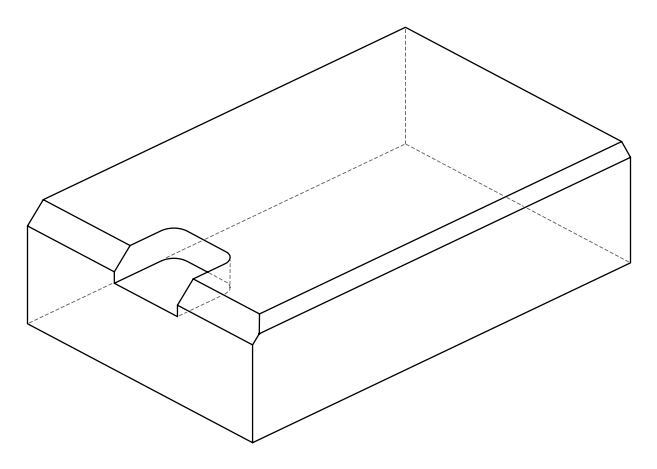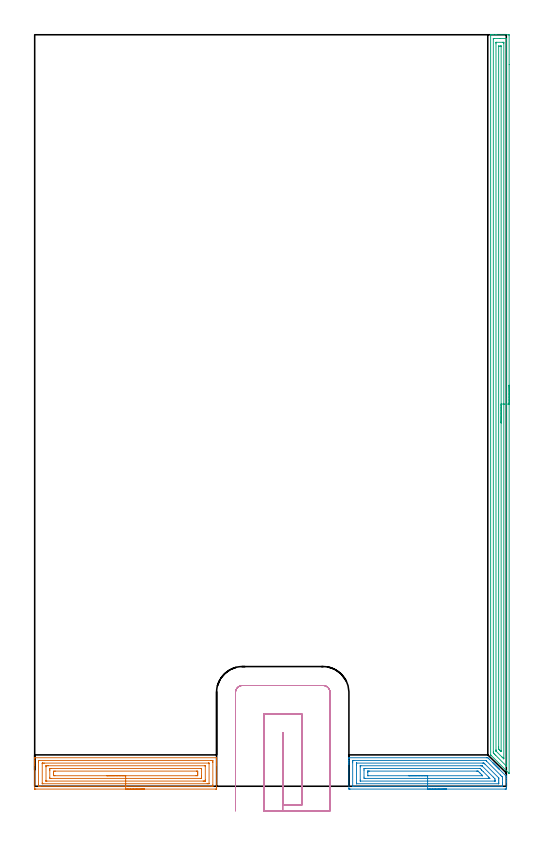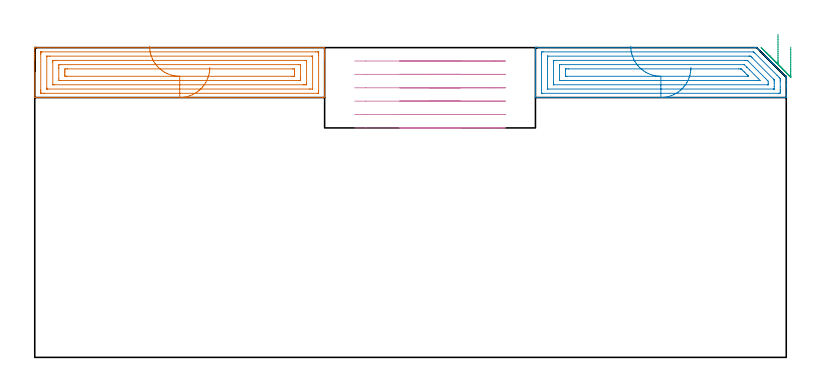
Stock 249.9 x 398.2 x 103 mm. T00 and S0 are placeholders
(PLAN: 4 operations, 1 tool changes, 27.4 min)
(1 AREA_MILL | FG_CHAMFER_SURFACE | UGT0205_001 | 4.96 min | 14312 mm3)
(2 AREA_MILL_1 | FG_CHAMFER_SURFACE_1 | UGT0205_001 | 4.2 min | 12522 mm3)
(3 AREA_MILL_2 | FG_CHAMFER_SURFACE_2 | UGT0205_001 | 12.58 min | 18480 mm3)
(4 MILL_SLOT | SLOT_PARTIAL_RECTANGULAR | UGT0201_136 | Follow Part, ap 5, ae 75% | 5.68 min | 114465 mm3)
(TOOL UGT0205_001 | Chamfer Mill 20 x 3 x 45 deg. | D20 FL50 Z2)
(TOOL UGT0201_136 | Carbide End Mill 20.0 | D20 FL30 Z4)
(OP 1 AREA_MILL)
G17 G21 G94 G90
T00 M6
G54
G17 G0 G90 X58.2 Y-1.5 S1061 M3
G43 Z113. H0
Z96.4
G94 G1 X58.162 Z95.528 F250.
X58.048 Z94.664
X57.859 Z93.812
X57.597 Z92.98
X57.263 Z92.174
X56.86 Z91.4
X56.391 Z90.664
X55.86 Z89.972
X55.271 Z89.329
X54.628 Z88.74
X53.936 Z88.208
X53.2 Z87.74
X52.426 Z87.337
X51.62 Z87.003
X50.788 Z86.741
X49.936 Z86.552
X49.072 Z86.438
X48.2 Z86.4
X0.574
X0.084 Y-1.494 Z86.403
X0.01 Y-1.491 Z86.405
X0. Y-1.412 Z86.485
Y11.189 Z99.083
Y11.813 Z99.71
Y12.067 Z99.963
Y12.69 Z100.587
Y12.944 Z100.84
Y13.453 Z101.352
Y14.869 Z102.767
X0.003 Y14.986 Z102.879
X0.01 Y15.097 Z102.989
X0.129 Y15.1 Z103.
X96.271
X96.39 Y15.097 Z102.989
X96.397 Y14.986 Z102.879
X96.4 Y14.868 Z102.767
Y14.192 Z102.091
Y13.453 Z101.352
Y12.944 Z100.84
Y12.69 Z100.587
Y12.067 Z99.963
Y11.812 Z99.71
Y11.189 Z99.083
Y-0.534 Z87.362
X96.395 Y-1.1 Z86.797
X96.39 Y-1.491 Z86.405
X96.227 Y-1.495 Z86.402
X95.826 Y-1.5 Z86.4
X48.2
Y-0.086 Z87.814
X3.106
X2.354 Y-0.084 Z87.816
X2.213 Y-0.083 Z87.817
X2.029 Y-0.079 Z87.821
X2.01 Y-0.019 Z87.881
X2.004 Y0.124 Z88.024
X2.001 Y0.656 Z88.556
X2. Y1.005 Z88.905
Y12.944 Z100.844
X2.002 Y13.292 Z101.192
X2.01 Y13.643 Z101.543
X2.012 Y13.68 Z101.58
X2.027 Y13.681 Z101.581
X2.073 Y13.684 Z101.584
X2.166 Y13.685 Z101.585
X2.354 Y13.686 Z101.586
X93.294
X94.046 Y13.684 Z101.584
X94.187 Y13.683 Z101.583
X94.371 Y13.679 Z101.579
X94.39 Y13.619 Z101.519
X94.396 Y13.476 Z101.376
X94.399 Y12.944 Z100.844
X94.4 Y12.595 Z100.495
Y0.656 Z88.556
X94.398 Y0.308 Z88.208
X94.39 Y-0.043 Z87.857
X94.388 Y-0.08 Z87.82
X94.373 Y-0.081 Z87.819
X94.327 Y-0.084 Z87.816
X94.234 Y-0.085 Z87.815
X94.046 Y-0.086 Z87.814
X48.2
Y1.328 Z89.228
X4.342 Y1.329 Z89.229
X4.135 Y1.331 Z89.231
X4.066 Y1.332 Z89.232
X4.019 Y1.335 Z89.235
X4.01 Y1.401 Z89.301
X4.004 Y1.533 Z89.433
X4.001 Y1.665 Z89.565
Y12.067 Z99.967
X4.002 Y12.197 Z100.097
X4.009 Y12.243 Z100.143
X4.014 Y12.265 Z100.165
X4.032 Y12.266 Z100.166
X4.135 Y12.268 Z100.168
X4.817 Y12.271 Z100.171
X5.025
X92.058
X92.265 Y12.269 Z100.169
X92.334 Y12.268 Z100.168
X92.381 Y12.265 Z100.165
X92.39 Y12.199 Z100.099
X92.396 Y12.067 Z99.967
X92.399 Y11.935 Z99.835
Y1.533 Z89.433
X92.398 Y1.403 Z89.303
X92.391 Y1.357 Z89.257
X92.386 Y1.335 Z89.235
X92.368 Y1.334 Z89.234
X92.265 Y1.331 Z89.231
X91.583 Y1.329 Z89.229
X91.375 Y1.328 Z89.228
X48.2
Y2.743 Z90.643
X6.469
X6.103 Y2.745 Z90.645
X6.021 Y2.748 Z90.648
X6.01 Y2.749 Z90.649
X6.007 Y2.763 Z90.663
X6.003 Y2.802 Z90.702
X6.001 Y2.883 Z90.783
X6. Y10.311 Z98.211
X6.004 Y10.708 Z98.608
X6.007 Y10.807 Z98.707
X6.01 Y10.85 Z98.75
X6.067 Y10.852 Z98.752
X6.254 Y10.855 Z98.755
X6.805 Y10.857 Z98.757
X7.142
X89.931
X90.297 Y10.855 Z98.755
X90.379 Y10.852 Z98.752
X90.389 Y10.851 Z98.751
X90.393 Y10.837 Z98.737
X90.397 Y10.798 Z98.698
X90.399 Y10.717 Z98.617
X90.4 Y3.289 Z91.189
X90.396 Y2.892 Z90.792
X90.393 Y2.793 Z90.693
X90.39 Y2.75 Z90.65
X90.333 Y2.748 Z90.648
X90.146 Y2.745 Z90.645
X89.595 Y2.743 Z90.643
X89.258
X48.2
Y4.157 Z92.057
X8.596
X8.01 Y4.167 Z92.067
X8.002 Y4.743 Z92.643
X8. Y8.255 Z96.155
Y8.556 Z96.456
X8.003 Y9.13 Z97.03
X8.01 Y9.433 Z97.333
X8.576 Y9.443 Z97.343
X87.804
X88.39 Y9.433 Z97.333
X88.398 Y8.857 Z96.757
X88.4 Y5.345 Z93.245
X88.399 Y5.044 Z92.944
X88.397 Y4.47 Z92.37
X88.39 Y4.167 Z92.067
X87.824 Y4.157 Z92.057
X48.2
Y5.571 Z93.471
X10.722 Y5.572 Z93.472
X10.366 Y5.574 Z93.474
X10.02 Y5.578 Z93.478
X10.009 Y5.922 Z93.822
X10.001 Y6.282 Z94.182
X10. Y6.8 Z94.7
X10.001 Y7.16 Z95.06
X10.009 Y7.678 Z95.578
X10.017 Y8.022 Z95.922
X10.366 Y8.026 Z95.926
X10.901 Y8.028 Z95.928
X85.678
X86.034 Y8.026 Z95.926
X86.38 Y8.022 Z95.922
X86.391 Y7.678 Z95.578
X86.399 Y7.318 Z95.218
X86.4 Y6.8 Z94.7
X86.399 Y6.44 Z94.34
X86.391 Y5.922 Z93.822
X86.383 Y5.578 Z93.478
X86.034 Y5.574 Z93.474
X85.499 Y5.571 Z93.471
X48.2
X47.328 Z93.509
X46.463 Z93.623
X45.612 Z93.812
X44.78 Z94.074
X43.974 Z94.408
X43.2 Z94.811
X42.464 Z95.28
X41.772 Z95.811
X41.129 Z96.4
X40.54 Z97.043
X40.008 Z97.735
X39.54 Z98.471
X39.137 Z99.245
X38.803 Z100.051
X38.541 Z100.883
X38.352 Z101.735
X38.238 Z102.6
X38.2 Z103.471
G0 Z113.
M5
M2
(OP 2 AREA_MILL_1)
G17 G21 G94 G90
T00 M6
G54
G17 G0 G90 X218.2 Y-1.5 S1061 M3
G43 Z113. H0
Z96.4
G94 G1 X218.162 Z95.528 F250.
X218.048 Z94.664
X217.859 Z93.812
X217.597 Z92.98
X217.263 Z92.174
X216.86 Z91.4
X216.392 Z90.664
X215.86 Z89.972
X215.271 Z89.329
X214.628 Z88.74
X213.936 Z88.208
X213.2 Z87.74
X212.426 Z87.337
X211.62 Z87.003
X210.788 Z86.741
X209.936 Z86.552
X209.072 Z86.438
X208.2 Z86.4
X167.115
X166.623 Y-1.495 Z86.403
X166.51 Y-1.492 Z86.406
X166.5 Y-1.373 Z86.524
Y11.462 Z99.357
Y12.067 Z99.961
Y12.613 Z100.51
Y12.944 Z100.84
Y13.491 Z101.387
Y13.822 Z101.717
Y14.798 Z102.698
X166.503 Y14.952 Z102.844
X166.51 Y15.098 Z102.989
X166.669 Y15.1 Z103.
X239.46
X240.095 Y15.099 Z102.986
X240.273 Y14.928 Z102.827
X240.794 Y14.407 Z102.304
X242.843 Y12.359 Z100.255
X242.943 Y12.257 Z100.156
X243.033 Y12.167 Z100.067
X243.135 Y12.067 Z99.963
X243.231 Y11.969 Z99.869
X243.33 Y11.87 Z99.769
X243.428 Y11.774 Z99.67
X243.519 Y11.682 Z99.581
X243.628 Y11.572 Z99.472
X243.72 Y11.481 Z99.378
X243.807 Y11.394 Z99.293
X243.926 Y11.274 Z99.174
X244.013 Y11.189 Z99.085
X244.094 Y11.106 Z99.005
X244.224 Y10.977 Z98.876
X244.305 Y10.896 Z98.792
X244.382 Y10.818 Z98.718
X244.521 Y10.679 Z98.578
X244.598 Y10.604 Z98.5
X244.67 Y10.531 Z98.43
X244.819 Y10.381 Z98.281
X244.891 Y10.311 Z98.207
X244.957 Y10.243 Z98.142
X245.117 Y10.084 Z97.983
X245.183 Y10.019 Z97.915
X245.245 Y9.955 Z97.854
X245.414 Y9.786 Z97.685
X245.476 Y9.726 Z97.623
X245.533 Y9.668 Z97.567
X245.712 Y9.488 Z97.387
X245.768 Y9.433 Z97.33
X245.82 Y9.38 Z97.279
X246.01 Y9.191 Z97.09
X246.061 Y9.141 Z97.038
X246.108 Y9.093 Z96.991
X246.308 Y8.893 Z96.792
X246.353 Y8.848 Z96.745
X249.582 Y5.618 Z93.517
X249.718 Y5.483 Z93.38
X249.88 Y5.317 Z93.215
X249.895 Y5.293 Z93.191
X249.899 Y5.264 Z93.162
X249.9 Y5.249 Z93.148
Y4.167 Z92.061
Y2.958 Z90.854
Y2.411 Z90.305
Y1.903 Z89.798
Y-0.827 Z87.07
X249.896 Y-1.1 Z86.797
X249.89 Y-1.492 Z86.405
X249.687 Y-1.496 Z86.402
X249.285 Y-1.5 Z86.4
X208.2
Y-0.086 Z87.814
X168.901 Y-0.085 Z87.815
X168.761 Y-0.084 Z87.816
X168.547 Y-0.079 Z87.821
X168.509 Y-0.072 Z87.828
X168.505 Y-0.044 Z87.856
X168.502 Y-0.013 Z87.887
X168.5 Y0.172 Z88.072
Y12.461 Z100.361
X168.503 Y12.944 Z100.844
X168.509 Y13.33 Z101.23
X168.534 Y13.679 Z101.579
X168.901 Y13.684 Z101.584
X169.041 Y13.685 Z101.585
X238.894
X238.989 Y13.684 Z101.584
X239.035 Y13.682 Z101.582
X239.054 Y13.679 Z101.579
X239.094 Y13.644 Z101.544
X239.46 Y13.289 Z101.189
X246.828 Y5.922 Z93.822
X247.498 Y5.251 Z93.151
X247.7 Y5.044 Z92.944
X247.89 Y4.845 Z92.745
X247.897 Y4.653 Z92.553
X247.899 Y4.167 Z92.067
X247.9 Y3.772 Z91.672
Y2.017 Z89.917
Y1.139 Z89.039
X247.897 Y0.656 Z88.556
X247.891 Y0.27 Z88.17
X247.866 Y-0.079 Z87.821
X247.498 Y-0.084 Z87.816
X247.359 Y-0.085 Z87.815
X208.2 Y-0.086 Z87.814
Y1.328 Z89.228
X170.618 Y1.329 Z89.229
X170.563 Y1.33 Z89.23
X170.527 Y1.333 Z89.233
X170.513 Y1.335 Z89.235
X170.51 Y1.35 Z89.25
X170.504 Y1.533 Z89.433
X170.501 Y1.717 Z89.617
X170.5 Y11.373 Z99.273
X170.504 Y12.067 Z99.967
X170.508 Y12.244 Z100.144
X170.514 Y12.265 Z100.165
X170.533 Y12.267 Z100.167
X170.584 Y12.27 Z100.17
X170.688 Y12.271 Z100.171
X237.466
X237.674 Y12.27 Z100.17
X237.882 Y12.267 Z100.167
X238.016 Y12.265 Z100.165
X238.088 Y12.201 Z100.101
X238.229 Y12.067 Z99.967
X238.567 Y11.733 Z99.633
X245.712 Y4.588 Z92.488
X245.817 Y4.481 Z92.381
X245.867 Y4.427 Z92.327
X245.889 Y4.4 Z92.3
X245.892 Y4.351 Z92.251
X245.897 Y4.167 Z92.067
X245.899 Y3.983 Z91.883
X245.9 Y3.289 Z91.189
Y2.227 Z90.127
X245.896 Y1.533 Z89.433
X245.892 Y1.356 Z89.256
X245.886 Y1.335 Z89.235
X245.867 Y1.333 Z89.233
X245.816 Y1.33 Z89.23
X245.712 Y1.329 Z89.229
X208.2 Y1.328 Z89.228
Y2.743 Z90.643
X172.637
X172.562 Y2.744 Z90.644
X172.528 Y2.747 Z90.647
X172.513 Y2.749 Z90.649
X172.51 Y2.765 Z90.665
X172.506 Y2.864 Z90.764
X172.5 Y3.263 Z91.163
Y10.311 Z98.211
X172.503 Y10.737 Z98.637
X172.508 Y10.843 Z98.743
X172.51 Y10.85 Z98.75
X172.522 Y10.853 Z98.753
X172.559 Y10.856 Z98.756
X172.626 Y10.857 Z98.757
X172.812
X236.225
X236.781 Y10.853 Z98.753
X236.965 Y10.85 Z98.75
X236.992 Y10.848 Z98.748
X237.016 Y10.828 Z98.728
X237.066 Y10.782 Z98.682
X237.163 Y10.687 Z98.587
X243.033 Y4.818 Z92.718
X243.678 Y4.167 Z92.067
X243.887 Y3.952 Z91.852
X243.9 Y3.289 Z91.189
X243.896 Y2.863 Z90.763
X243.892 Y2.757 Z90.657
X243.89 Y2.75 Z90.65
X243.878 Y2.747 Z90.647
X243.841 Y2.744 Z90.644
X243.774 Y2.743 Z90.643
X243.588
X208.2
Y4.157 Z92.057
X175.163
X174.51 Y4.167 Z92.067
X174.501 Y4.808 Z92.708
X174.5 Y8.556 Z96.456
X174.503 Y9.195 Z97.095
X174.51 Y9.433 Z97.333
X175.144 Y9.443 Z97.343
X235.878 Y9.442 Z97.342
X235.888
X235.956 Y9.433 Z97.333
X236.781 Y8.621 Z96.521
X236.846 Y8.556 Z96.456
X237.674 Y7.728 Z95.628
X240.605 Y4.797 Z92.697
X241.223 Y4.167 Z92.067
X240.353 Y4.157 Z92.057
X208.2
Y5.571 Z93.471
X176.94 Y5.572 Z93.472
X176.583 Y5.573 Z93.473
X176.536 Y5.575 Z93.475
X176.516 Y5.577 Z93.477
X176.51 Y5.588 Z93.488
X176.505 Y5.663 Z93.563
X176.502 Y5.778 Z93.678
X176.5 Y7.232 Z95.132
X176.501 Y7.678 Z95.578
X176.504 Y7.894 Z95.794
X176.508 Y8.001 Z95.901
X176.51 Y8.022 Z95.922
X176.533 Y8.024 Z95.924
X176.585 Y8.027 Z95.927
X176.94 Y8.028 Z95.928
X177.476 Y8.029 Z95.929
X234.101
X234.639 Y8.027 Z95.927
X234.815 Y8.024 Z95.924
X234.9 Y8.022 Z95.922
X234.994 Y7.947 Z95.847
X235.27 Y7.678 Z95.578
X235.888 Y7.065 Z94.965
X236.152 Y6.8 Z94.7
X236.781 Y6.172 Z94.072
X237.03 Y5.922 Z93.822
X237.269 Y5.68 Z93.58
X237.333 Y5.611 Z93.511
X237.363 Y5.578 Z93.478
X237.351 Y5.576 Z93.476
X237.257 Y5.573 Z93.473
X237.137 Y5.572 Z93.472
X208.2 Y5.571 Z93.471
X207.328 Z93.509
X206.463 Z93.623
X205.612 Z93.812
X204.78 Z94.074
X203.974 Z94.408
X203.2 Z94.811
X202.464 Z95.28
X201.772 Z95.811
X201.129 Z96.4
X200.54 Z97.043
X200.008 Z97.735
X199.54 Z98.471
X199.137 Z99.245
X198.803 Z100.051
X198.541 Z100.883
X198.352 Z101.735
X198.238 Z102.6
X198.2 Z103.471
G0 Z113.
M5
M2
(OP 3 AREA_MILL_2)
G17 G21 G94 G90
T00 M6
G54
G17 G0 G90 X251.4 Y212.5 S1061 M3
G43 Z113. H0
Z103.2
G94 G1 Y212.462 Z102.328 F250.
Y212.348 Z101.464
Y212.159 Z100.612
Y211.897 Z99.78
Y211.563 Z98.974
Y211.16 Z98.2
Y210.692 Z97.464
Y210.16 Z96.772
Y209.571 Z96.129
Y208.928 Z95.54
Y208.236 Z95.008
Y207.5 Z94.54
Y206.726 Z94.137
Y205.92 Z93.803
Y205.088 Z93.541
Y204.236 Z93.352
Y203.372 Z93.238
Y202.5 Z93.2
X251.399 Y6.945 Z93.201
X251.395 Y6.816 Z93.203
X251.36 Y6.847 Z93.238
X251.235 Y6.965 Z93.363
X241.86 Y16.34 Z102.74
X241.618 Y16.586 Z102.976
X241.604 Y16.604 Z102.989
X241.6 Y16.785 Z103.
Y398.036
X241.603 Y398.191 Z102.988
X241.614 Y398.192 Z102.977
X241.955 Y398.2 Z102.644
X242.314 Z102.286
X242.965 Z101.629
X244.175 Z100.422
X244.733 Z99.861
X250.918 Z93.679
X251.2 Y398.197 Z93.397
X251.392 Y398.19 Z93.206
X251.399 Y397.996 Z93.199
X251.4 Y382.348 Z93.2
Y202.5
X249.986 Z94.614
X249.985 Y10.812 Z94.615
X249.984 Y10.726 Z94.616
X249.981 Y10.686 Z94.619
X249.98 Y10.682 Z94.62
X249.968 Y10.691 Z94.632
X249.876 Y10.777 Z94.724
X249.667 Y10.983 Z94.933
X244.31 Y16.34 Z100.29
X243.849 Y16.803 Z100.751
X243.426 Y17.233 Z101.174
X243.021 Y17.659 Z101.579
X243.015 Y18.075 Z101.585
Y18.125
Y396.014
X243.016 Y396.12 Z101.584
X243.019 Y396.171 Z101.581
X243.02 Y396.189 Z101.58
X243.064 Y396.191 Z101.536
X243.458 Y396.198 Z101.142
X246.549 Y396.2 Z98.051
X249.643 Y396.199 Z94.957
X249.871 Y396.194 Z94.729
X249.978 Y396.19 Z94.622
X249.985 Y395.853 Z94.615
Y395.803
X249.986 Y202.5 Z94.614
X248.572 Z96.028
X248.571 Y15.14 Z96.029
X248.567 Y14.554 Z96.033
X248.566 Y14.549 Z96.034
X248.551 Y14.554 Z96.049
X248.267 Y14.834 Z96.333
X247.652 Y15.447 Z96.948
X244.733 Y18.366 Z99.867
X244.571 Y18.529 Z100.029
X244.491 Y18.611 Z100.109
X244.452 Y18.655 Z100.148
X244.436 Y18.675 Z100.164
X244.435 Y18.712 Z100.165
X244.431 Y19.018 Z100.169
X244.429 Y19.325 Z100.171
Y393.432
X244.431 Y394.018 Z100.169
X244.433 Y394.17 Z100.167
X244.435 Y394.183 Z100.165
X244.446 Y394.19 Z100.154
X244.492 Y394.195 Z100.108
X244.553 Y394.199 Z100.047
X248.087 Y394.2 Z96.513
X248.267 Y394.198 Z96.333
X248.448 Y394.194 Z96.152
X248.562 Y394.19 Z96.038
X248.565 Y394.119 Z96.035
X248.568 Y394.018 Z96.032
X248.571 Y393.711 Z96.029
X248.572 Y202.5 Z96.028
X247.157 Z97.443
Y19.018
X247.156 Y18.5 Z97.444
X247.155 Y18.448 Z97.445
X247.152 Y18.413 Z97.448
X247.151 Y18.41 Z97.449
X247.132 Y18.426 Z97.468
X246.933 Y18.619 Z97.667
X246.53 Y19.018 Z98.07
X246.5 Y19.049 Z98.1
X246.073 Y19.483 Z98.527
X245.861 Y19.699 Z98.739
X245.85 Y19.911 Z98.75
X245.844 Y20.574 Z98.756
X245.843 Y20.804 Z98.757
Y392.003
X245.844 Y392.098 Z98.756
X245.847 Y392.156 Z98.753
X245.849 Y392.182 Z98.751
X245.862 Y392.19 Z98.738
X246.532 Y392.2 Z98.068
X246.933 Y392.196 Z97.667
X247.133 Y392.191 Z97.467
X247.151 Y392.189 Z97.449
X247.153 Y392.174 Z97.447
X247.156 Y392.138 Z97.444
X247.157 Y392.086 Z97.443
Y202.5
Y201.628 Z97.481
Y200.764 Z97.595
Y199.912 Z97.783
Y199.08 Z98.046
Y198.274 Z98.38
Y197.5 Z98.782
Y196.764 Z99.251
Y196.072 Z99.782
Y195.429 Z100.372
Y194.84 Z101.015
Y194.308 Z101.707
Y193.84 Z102.443
Y193.437 Z103.216
Y193.103 Z104.022
Y192.841 Z104.854
Y192.652 Z105.706
Y192.538 Z106.571
Y192.5 Z107.443
G0 Z113.
M5
M2
(OP 4 MILL_SLOT)
G17 G21 G94 G90
T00 M6
G54
G17 G0 G90 X131.4 Y-13. S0 M3
G43 Z113. H0
Z98.55
G94 G1 Y-10. F250.
Y28.4 F500.
X131.5
Y-10.
X141.5
Y38.4
X121.4
Y-10.
Y-13. F250.
X156.5
Y-10.
Y49.7 F500.
G3 X152.8 Y53.4 R3.7
G1 X110.1
G3 X106.4 Y49.7 R3.7
G1 Y-10.
Y-13. F250.
G0 X131.4 Z94.1
G1 Y-10.
Y28.4 F500.
X131.5
Y-10.
X141.5
Y38.4
X121.4
Y-10.
Y-13. F250.
X156.5
Y-10.
Y49.7 F500.
G3 X152.8 Y53.4 R3.7
G1 X110.1
G3 X106.4 Y49.7 R3.7
G1 Y-10.
Y-13. F250.
G0 X131.4 Z89.65
G1 Y-10.
Y28.4 F500.
X131.5
Y-10.
X141.5
Y38.4
X121.4
Y-10.
Y-13. F250.
X156.5
Y-10.
Y49.7 F500.
G3 X152.8 Y53.4 R3.7
G1 X110.1
G3 X106.4 Y49.7 R3.7
G1 Y-10.
Y-13. F250.
G0 X131.4 Z85.2
G1 Y-10.
Y28.4 F500.
X131.5
Y-10.
X141.5
Y38.4
X121.4
Y-10.
Y-13. F250.
X156.5
Y-10.
Y49.7 F500.
G3 X152.8 Y53.4 R3.7
G1 X110.1
G3 X106.4 Y49.7 R3.7
G1 Y-10.
Y-13. F250.
G0 X131.4 Z80.75
G1 Y-10.
Y28.4 F500.
X131.5
Y-10.
X141.5
Y38.4
X121.4
Y-10.
Y-13. F250.
X156.5
Y-10.
Y49.7 F500.
G3 X152.8 Y53.4 R3.7
G1 X110.1
G3 X106.4 Y49.7 R3.7
G1 Y-10.
Y-13. F250.
G0 X131.4 Z76.3
G1 Y-10.
Y28.4 F500.
X131.5
Y-10.
X141.5
Y38.4
X121.4
Y-10.
Y-13. F250.
X156.5
Y-10.
Y49.7 F500.
G3 X152.8 Y53.4 R3.7
G1 X110.1
G3 X106.4 Y49.7 R3.7
G1 Y-10.
Y-13. F250.
G0 Z113.
M5
M2
